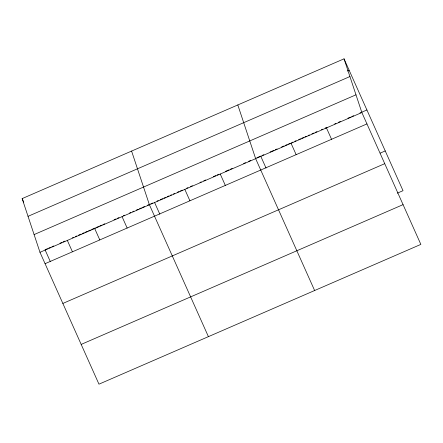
<?xml version="1.0" encoding="UTF-8"?>
<svg xmlns="http://www.w3.org/2000/svg" width="443" height="443" viewBox="0 0 443 443"><rect width="100%" height="100%" fill="white"/><g stroke="black" fill="none" stroke-linecap="round" stroke-linejoin="round"><path stroke-width="0.66" d="M344.034 58.83L361.865 112.539L420.85 244.398L98.966 384.17L39.981 252.305L22.15 198.602L344.034 58.83L403.019 190.695L397.327 193.165M347.223 71.035L349.123 70.21M28.036 216.328L349.92 76.556M34.1 234.585L355.984 94.813M45.646 249.47L47.512 248.661M48.758 248.119L50.618 247.31M51.864 246.768L53.73 245.959M59.949 243.257L61.815 242.448M63.056 241.911L64.922 241.097M72.386 237.858L73.627 237.321M75.493 236.507L76.739 235.969M78.605 235.161L81.091 234.081M82.332 233.539L84.198 232.73M85.444 232.187L87.31 231.379M88.55 230.836L90.416 230.028M91.662 229.491L95.395 227.868M96.635 227.325L98.501 226.517M99.747 225.98L101.608 225.166M102.854 224.629L104.72 223.82M114.045 219.767L115.911 218.958M117.157 218.416L119.023 217.607M123.376 215.719L124.616 215.176M129.594 213.017L130.835 212.479M132.701 211.665L133.947 211.128M136.433 210.048L138.299 209.24M139.539 208.697L141.406 207.889M142.652 207.346L144.518 206.538M147.624 205.187L149.49 204.378M150.736 203.835L152.597 203.027M156.994 201.116L158.256 200.568M160.156 199.749L162.686 198.647M163.949 198.099L165.848 197.273M167.111 196.725L169.004 195.9M170.273 195.352L171.535 194.804M173.434 193.979L174.697 193.43M177.228 192.334L179.122 191.509M180.39 190.961L182.283 190.136M186.713 188.214L187.976 187.666M190.507 186.569L192.4 185.744M199.987 182.45L201.255 181.901M203.78 180.805L205.679 179.98M213.266 176.685L215.796 175.583M217.059 175.035L218.958 174.215M225.277 171.469L229.075 169.819M230.338 169.27L232.232 168.445M243.617 163.506L245.511 162.681M248.673 161.307L250.572 160.488M256.89 157.741L260.689 156.091L266.044 168.069M261.951 155.543L263.845 154.718M270.169 151.977L273.962 150.327M275.23 149.778L277.124 148.953M281.549 147.032L284.079 145.935M285.347 145.387L287.241 144.562M288.504 144.014L290.403 143.189M291.666 142.64L292.934 142.092M294.828 141.267L296.096 140.719M298.621 139.623L300.52 138.797M301.783 138.249L303.682 137.424M304.945 136.876L306.213 136.328M308.106 135.503L309.369 134.954M311.9 133.852L313.799 133.033M315.062 132.479L316.961 131.66M321.385 129.738L322.648 129.184M325.179 128.088L327.072 127.263M334.664 123.968L335.927 123.42M338.458 122.323L340.351 121.498M347.938 118.203L350.468 117.107M351.731 116.559L353.63 115.734M359.954 112.987L366.909 109.969M39.981 252.305L361.865 112.539M45.07 263.685L366.954 123.913M380.172 153.128L385.233 150.93M62.856 303.444L384.74 163.672M81.18 344.41L403.064 204.638M326.458 127.911L331.547 139.29M291.051 143.288L296.14 154.662M314.63 290.519L255.644 158.66L237.813 104.958M220.237 174.038L225.326 185.412M184.831 189.41L189.92 200.79M154.463 202.218L159.823 214.19M208.409 336.647L149.424 204.788L131.593 151.08M122.063 216.666L127.152 228.045M94.702 228.549L99.791 239.923M67.342 240.427L72.43 251.807M22.15 198.602L23.756 202.196M45.025 249.741L50.38 261.713"/></g></svg>
